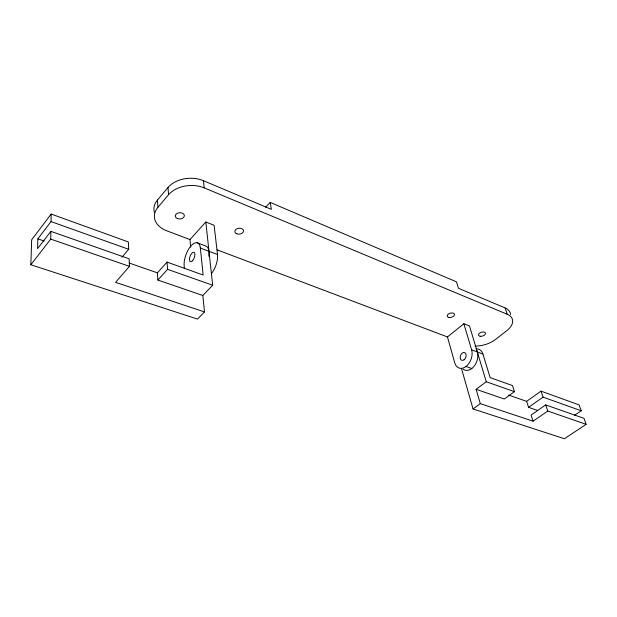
<?xml version="1.0" encoding="UTF-8"?>
<svg xmlns="http://www.w3.org/2000/svg" width="617" height="617" viewBox="0 0 617 617"><rect width="100%" height="100%" fill="white"/><g stroke="black" fill="none" stroke-linecap="round" stroke-linejoin="round"><path stroke-width="0.93" d="M204.497 311.924L197.486 319.097L30.85 264.762L50.725 239.111L50.864 231.36L129.115 258.801L129.454 266.343L115.58 282.355L204.497 311.924L202.831 295.489L212.68 285.247L205.808 222.004L214.114 225.274L217.516 254.52A14.916 6.849 -69.7 0 1 211.6 273.37M50.864 231.36L37.591 248.605L37.861 238.848L51.034 221.588L51.165 214.053L128.351 241.949L128.683 249.291L121.842 257.312M30.85 264.762L31.675 239.758L51.165 214.053M154.42 212.518A25.158 17.361 -3.1 0 1 157.443 200.055L167.994 187.514A25.374 17.77 -3.5 0 1 203.417 180.688L271.357 209.348L270.207 202.415L456.487 281.846L458.423 288.247L505.161 307.96A20.099 11.33 -17.2 0 1 510.552 314.477M190.692 247.139L189.967 239.581L166.752 230.804A25.305 17.322 -3.2 0 1 157.96 207.281L168.58 194.748A25.528 17.739 -3.6 0 1 204.219 187.869L507.267 314.277A20.199 11.283 -17.1 0 1 506.619 330.851L495.52 339.443A19.999 11.106 -16.6 0 1 475.075 346.044M202.831 295.489L157.883 280.056L157.397 272.845L167.037 262.117L203.14 275.02L200.355 248.073A15.093 6.702 -69.7 0 0 191.177 245.72A15.093 6.702 -69.7 0 0 184.144 265.757L184.398 268.642M189.967 239.581L205.808 222.004M157.883 280.056L167.577 269.336L167.037 262.117M265.657 207.243L270.207 202.415M217.13 249.854L447.448 336.951L463.861 323.74L469.498 325.961L486.265 381.746L514.439 391.679L504.313 399.006L476.116 389.327L486.265 381.746M473.046 408.955L480.304 403.634L533.088 421.187L547.765 411.053L586.15 424.326L564.401 438.741L473.046 408.955L461.508 368.634M508.693 395.104L526.617 401.343L541.009 391.132L579.093 404.899L581.229 410.768L574.412 415.364M526.617 401.343L528.568 407.336L543.053 397.147L581.229 410.768M586.15 424.326L583.975 418.341L545.683 404.914L531.098 415.071L533.088 421.187M37.861 238.848L44.216 241.031M528.568 407.336L537.685 410.467M50.725 239.111L129.454 266.343M129.269 263.058L157.397 272.845M167.577 269.336L212.68 285.247M51.034 221.588L128.683 249.291M466.059 366.459L471.812 368.526M200.355 248.073L217.516 254.52M463.861 323.74L471.619 349.816L482.941 354.058L490.122 377.581L512.488 385.579L514.439 391.679M197.147 242.759L205.677 245.982A15.001 6.779 -69.7 0 1 208.793 256.294M541.009 391.132L543.053 397.147M545.683 404.914L547.765 411.053M505.161 307.96L507.267 314.277M476.116 389.327L480.304 403.634M447.448 336.951L454.791 362.95A12.325 8.337 -70 0 0 466.12 366.413A12.325 8.337 -70 0 0 471.619 349.816M203.417 180.688L204.219 187.869M167.994 187.514L168.58 194.748M157.443 200.055L157.96 207.281M463.058 369.113A12.263 8.36 -70 0 0 473.933 366.467A12.263 8.36 -70 0 0 477.342 351.96A12.263 8.36 -70 0 0 476.216 349.584M476.131 348.806A12.209 8.376 -70 0 1 482.941 354.058M192.566 260.744A5.029 2.237 -69.7 0 0 194.347 252.546A5.029 2.237 -69.7 0 0 189.666 257.682A5.029 2.237 -69.7 0 0 192.566 260.744M464.131 359.742A4.111 2.776 -70 0 0 465.102 352.87A4.111 2.776 -70 0 0 460.251 356.68A4.111 2.776 -70 0 0 464.131 359.742M236.727 233.797A4.373 2.954 -6.8 0 0 243.53 231.136A4.373 2.954 -6.8 0 0 237.298 228.645A4.373 2.954 -6.8 0 0 236.727 233.797M177.411 218.557A4.55 3.116 -3.2 0 0 184.352 215.788A4.55 3.116 -3.2 0 0 177.657 213.143A4.55 3.116 -3.2 0 0 177.411 218.557M480.219 336.273A3.602 1.998 -16.6 0 0 485.479 333.45A3.602 1.998 -16.6 0 0 480.257 332.702A3.602 1.998 -16.6 0 0 480.219 336.273M449.091 317.485A3.717 2.144 -15.9 0 0 454.467 314.516A3.717 2.144 -15.9 0 0 448.968 313.691A3.717 2.144 -15.9 0 0 449.091 317.485"/></g></svg>
